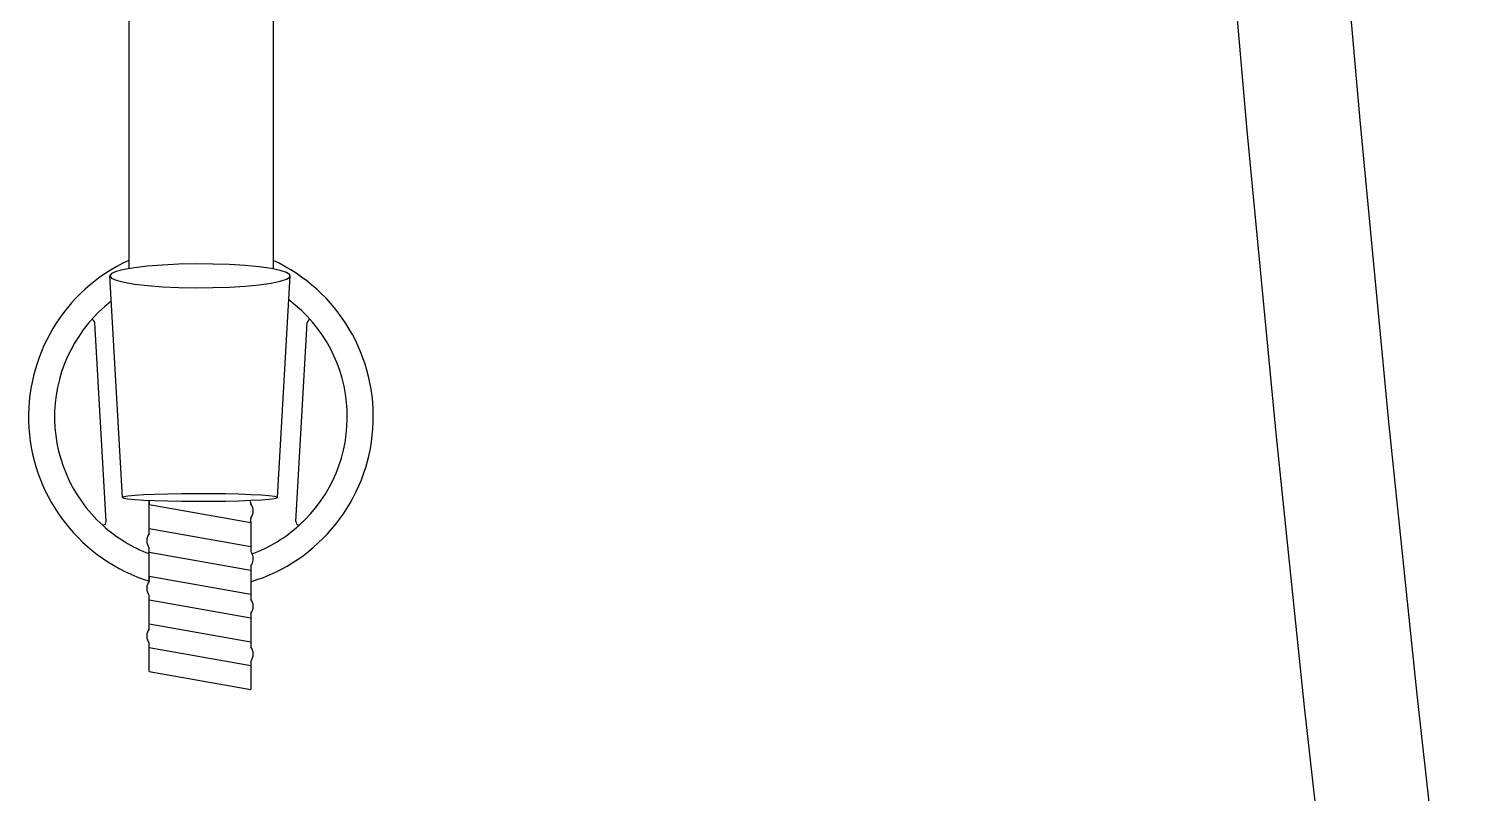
# Model space of a CAD drawing. Header units: metres. Extents: x 30 to 38.4, y 11.3 to 22.1.
# Drawn here: x 32.8656 to 33.0566, y 20.5537 to 20.6562 of the extents above; entities that cross this region are included whole.
import ezdxf
from ezdxf.enums import TextEntityAlignment as Align

# ---------------------------------------------------------------- set-up
doc = ezdxf.new("R2010")
doc.units = ezdxf.units.M
doc.header["$MEASUREMENT"] = 0
for name, color, linetype in [('ID-WC', 7, 'Continuous'), ('WC-DET1', 8, 'Continuous'), ('WC-DET2', 15, 'Continuous'), ('WC-OUTL', 7, 'Continuous'), ('WC-SERIAL', 4, 'Continuous')]:
    doc.layers.add(name, color=color, linetype=linetype)
doc.styles.get("Standard").update_dxf_attribs({"font": 'arial.ttf'})

# ---------------------------------------------------------------- blocks, each defined once
blk = doc.blocks.new('CT371C4F')
at = {"layer": 'WC-DET1', "color": 7}
for p, q in [((-0.009583256292472697, 0.1218566058228556), (-0.009583256292472697, 0.1207594272292973)), ((0.009731750458566779, 0.1218566058228561), (0.009731750458566779, 0.1207162030871207)), ((-0.0104351181581599, 0.0901079233504789), (-0.0121328349731975, 0.1197808534706772)), ((0.0103370911899141, 0.09010792335047801), (0.01203480800494106, 0.1197808534706772)), ((-0.01262266624014785, 0.08688005264583776), (-0.01414472569864245, 0.1134828191087203)), ((0.01277116040624193, 0.08688005264583776), (0.01429321986472587, 0.1134828191087203)), ((-0.006860072978525977, 0.0852971264746234), (-0.006860072978525977, 0.08973161482408853)), ((0.006762046010280187, 0.08676098348414607), (0.006762046010280187, 0.08289341369433689)), ((-0.006860072978525977, 0.08278043372018962), (-0.006860072978525977, 0.08334735227985313)), ((-0.006860072978525977, 0.08217709800944828), (-0.006860072978525977, 0.0833473522798509)), ((-0.006860072978525977, 0.08259165250587497), (-0.006860072978525977, 0.08278043372018962)), ((-0.006860072978525977, 0.07891286393038044), (-0.006860072978525977, 0.08278043372018962)), ((-0.006860072978525977, 0.07958830244806858), (-0.006860072978525977, 0.08259165250587497)), ((0.006762046010280187, 0.08094363949956795), (0.006762046010280187, 0.08037672093990533)), ((0.006762046010280187, 0.08037672093990533), (0.006762046010280187, 0.078834988295434))]:
    blk.add_line(p, q, dxfattribs=at)
at = {"layer": 'WC-DET1', "color": 7, "flags": 128}
for points in [[(-0.01213283497319419, 0.1197808534706772), (-0.01191446457684177, 0.1194794182476885), (-0.01126724586286721, 0.1191888776790404), (-0.01021457100190547, 0.11891973265788), (-0.008794486406149287, 0.1186817107865224), (-0.007058317632883625, 0.1184834147955586), (-0.005068814345117923, 0.118332011618757), (-0.002897882375272286, 0.1182329733614044), (-0.000623984861045015, 0.1181898795241633), (0.001670693616817533, 0.1182042876305913), (0.003903217399398946, 0.1182756769341823), (0.005992897260412753, 0.1184014672395014), (0.007864206725074142, 0.118577112157171), (0.009449511793680997, 0.1187962634222281), (0.0106915154105818, 0.1190510003369605), (0.01154532832905289, 0.1193321160455592), (0.01198009152563287, 0.1196294502938756), (0.01198009152563287, 0.1199322566474788), (0.01154532832905289, 0.1202295908957953), (0.0106915154105818, 0.120510706604394), (0.009449511793681002, 0.1207654435191264), (0.007864206725074147, 0.1209845947841835), (0.005992897260412759, 0.1211602397018531), (0.003903217399398952, 0.1212860300071722), (0.001670693616817538, 0.1213574193107632), (-0.00062398486104501, 0.1213718274171912), (-0.002897882375272282, 0.1213287335799501), (-0.00506881434511792, 0.1212296953225975), (-0.007058317632883624, 0.1210782921457959), (-0.008794486406149285, 0.120879996154832), (-0.01021457100190547, 0.1206419742834745), (-0.01126724586286722, 0.120372829262314), (-0.01191446457684178, 0.120082288693666)], [(-0.01043523515918378, 0.09010996831068008), (-0.01024756017673663, 0.09001512642139889), (-0.00969131829224322, 0.08992371236510446), (-0.00878661353668323, 0.08983903008396826), (-0.00756614429710785, 0.08976414021626809), (-0.006074021511736922, 0.08970174947694629), (-0.004364174385721748, 0.08965411282987942), (-0.002498401249159751, 0.08962295198760856), (-0.000544136004430773, 0.08960939318416215), (0.001427989110732251, 0.08961392647002388), (0.003346696356345459, 0.08963638800043132), (0.005142638653409423, 0.08967596595715262), (0.006750905968026236, 0.08973122988971251), (0.008113371329146031, 0.08980018241559949), (0.009180791688749065, 0.08988033141087397), (0.009914587693902664, 0.08996878008202054), (0.01028823804509373, 0.0900623316636132), (0.01028823804509373, 0.09015760495774695), (0.009914587693902665, 0.09025115653933961), (0.009180791688749069, 0.09033960521048619), (0.008113371329146036, 0.09041975420576066), (0.006750905968026241, 0.09048870673164765), (0.005142638653409429, 0.09054397066420754), (0.003346696356345466, 0.09058354862092884), (0.001427989110732259, 0.09060601015133628), (-0.0005441360044307648, 0.090610543437198), (-0.002498401249159743, 0.0905969846337516), (-0.00436417438572174, 0.09056582379148073), (-0.006074021511736915, 0.09051818714441387), (-0.007566144297107844, 0.09045579640509206), (-0.008786613536683224, 0.09038090653739189), (-0.009691318292243215, 0.09029622425625569), (-0.01024756017673663, 0.09020481019996127)]]:
    blk.add_lwpolyline(points, close=True, dxfattribs=at)
at = {"layer": 'WC-DET1', "color": 7}
for centre, radius, start, end in [((7.42470830417119e-05, 0.1009099403869267), 0.01958684419729172, 312.1454433863537, 53.04140111720336), ((7.42470830417119e-05, 0.1009099403869267), 0.01958684419729172, 127.8282431140938, 227.8545566136477), ((-0.01467395747753741, 0.1134525830767901), 0.0005293338230047828, 3.274569669629646, 74.234676425286), ((0.01482245164362084, 0.1134525830767901), 0.0005293338230047828, 105.765323574714, 176.7254303303703), ((-0.007564645153614435, 0.08944815554426278), 0.0007594544839773878, 338.0843845058045, 21.91561549419489), ((0.007371894791095457, 0.08961539549742215), 0.0006971153658170909, 170.4031449838516, 208.9766057737216), ((0.005370408957269035, 0.08830278914119472), 0.001699134644450614, 324.9875052759485, 35.01249472405152), ((-0.01315113580270832, 0.08691028867776884), 0.0005293338230047828, 278.9465899772134, 356.7254303303704), ((7.42470830417119e-05, 0.1009099403869267), 0.01958684419729172, 227.8545566136477, 249.266025461884), ((0.007466618185368645, 0.0870444427639776), 0.0007594544839773878, 158.0843845058049, 201.9156154941957), ((7.42470830417119e-05, 0.1009099403869267), 0.01958684419729172, 290.5234735293135, 312.1454433863537), ((0.01329962996879175, 0.08691028867776884), 0.0005293338230047828, 183.2745696696296, 261.0534100227866), ((-0.005468435925514825, 0.08432223937723693), 0.001699134644450614, 144.9875052759485, 215.0124947240515), ((0.005370408957269035, 0.08191852659695353), 0.001699134644450614, 22.41033926535401, 35.01249472405154), ((0.005370408957269035, 0.08191852659695353), 0.001699134644450614, 324.9875052759485, 22.41033926535401), ((-0.007564645153614435, 0.07934225965198571), 0.0007594544839773878, 338.0843845058045, 21.91561549419489)]:
    blk.add_arc(centre, radius, start, end, dxfattribs=at)
at = {"layer": 'WC-DET2'}
for p, q in [((-0.006860072978525977, 0.0891646962644308), (0.006762046010280187, 0.08676098348414607)), ((-0.006860072978525977, 0.08597256499230976), (0.006762046010280187, 0.08356885221202504)), ((-0.006860072978525977, 0.08278043372018962), (0.006762046010280187, 0.08037672093990533)), ((-0.006860072978525977, 0.07958830244806858), (0.006762046010280187, 0.0771845896677843)), ((-0.006860072978525977, 0.07639617117594844), (0.006762046010280187, 0.07399245839566326)), ((-0.006860072978525977, 0.0732040399038274), (0.006762046010280187, 0.07080032712354312)), ((-0.006860072978525977, 0.0700119086317077), (0.006762046010280187, 0.06760819585142297))]:
    blk.add_line(p, q, dxfattribs=at)
at = {"layer": 'WC-OUTL'}
for p, q in [((-0.009583256292472697, 0.1948481581957759), (-0.009583256292472697, 0.1218566058228556)), ((0.009731750458566779, 0.1948481581957759), (0.009731750458566779, 0.1218566058228561)), ((0.006762046010280187, 0.078834988295434), (0.006762046010280187, 0.07650915115009616)), ((-0.006860072978525977, 0.07639617117594844), (-0.006860072978525977, 0.0769630897356115)), ((-0.006860072978525977, 0.0725286013861397), (-0.006860072978525977, 0.07639617117594844)), ((0.006762046010280187, 0.07455937695532766), (0.006762046010280187, 0.07399245839566326)), ((0.006762046010280187, 0.07399245839566326), (0.006762046010280187, 0.07012488860585497)), ((-0.006860072978525977, 0.0700119086317077), (-0.006860072978525977, 0.07057882719137121)), ((-0.006860072978525977, 0.06681977735958666), (-0.006860072978525977, 0.0700119086317077)), ((-0.006860072978525977, 0.06681977735958666), (-0.006860072978525977, 0.0700119086317077)), ((0.006762046010280187, 0.06817511441108604), (0.006762046010280187, 0.06760819585142297)), ((0.006762046010280187, 0.06760819585142297), (0.006762046010280187, 0.06441606457930193)), ((-0.006860072978525977, 0.06681977735958666), (0.006762046010280187, 0.06441606457930193))]:
    blk.add_line(p, q, dxfattribs=at)
for centre, radius, start, end in [((7.42470830417119e-05, 0.1009099403869267), 0.02306577907491718, 114.7521618719422, 252.6156110468019), ((7.42470830417119e-05, 0.1009099403869267), 0.02306577907491718, 286.8546415143439, 65.24783812806217), ((-0.005468435925514825, 0.07793797683299664), 0.001699134644450614, 144.9875052759485, 215.0124947240515), ((0.005370408957269035, 0.07553426405271146), 0.001699134644450614, 324.9875052759485, 35.01249472405152), ((-0.005468435925514825, 0.07155371428875457), 0.001699134644450614, 144.9875052759485, 215.0124947240515), ((0.005370408957269035, 0.06915000150847117), 0.001699134644450614, 324.9875052759485, 35.01249472405152), ((-0.007564645153614435, 0.06657373456350246), 0.0007594544839773878, 18.69507589242444, 21.91561549419489)]:
    blk.add_arc(centre, radius, start, end, dxfattribs=at)
at = {"layer": 'WC-SERIAL', "flags": 3}
blk.add_attdef('SERIAL', text='', height=0.01210595782077354, dxfattribs=at).set_placement((0.001349249973355171, 0.05444600679372735), align=Align.TOP_CENTER)
blk = doc.blocks.new('CT370S')
at = {"layer": 'WC-OUTL'}
for points in [[(0.06833036286999006, 0.02209416077022219), (0.06654095400692839, 0.03729161885943155), (0.0628283703350827, 0.07060055006717592), (0.05902552528199911, 0.1072223814768153), (0.05515332334573175, 0.1477453361614854), (0.05123506054605875, 0.1924613433475476), (0.04730082441001326, 0.2405218177222691), (0.0433814111396964, 0.2908078930648111), (0.03950786497995851, 0.3422003130903629), (0.03571157199657837, 0.393576844467559), (0.03202414146745425, 0.4438130716010286), (0.02847739199852639, 0.4917823729398506), (0.02510302550687338, 0.5363604841906807), (0.02193436049769293, 0.5767782507785301), (0.01901721215857144, 0.6136052405034836), (0.01640226668636657, 0.6477271955685436), (0.01414168272275185, 0.6800200945839429), (0.01228905493334098, 0.7113513096172951), (0.01089900336198046, 0.7425781380274908), (0.01002605690387726, 0.774549954737053), (0.009961399829356843, 0.7817233337347195)], [(0.08313820241732484, 0.0258362398732771), (0.08158638513728222, 0.03901583150400378), (0.07788532130457404, 0.0722214078615232), (0.07409478174963247, 0.1087247359211511), (0.07023415287894164, 0.1491265773943612), (0.06632487158428635, 0.1937400858294568), (0.06239657669865672, 0.2417279821220576), (0.05848095754034333, 0.2919653790046123), (0.05460970342763738, 0.3433273892095693), (0.05081450367882967, 0.3946891254693773), (0.04712704761221098, 0.4449257005164854), (0.04357902454607254, 0.4929122270833418), (0.04020212379870536, 0.5375238179023955), (0.0370313900279835, 0.5779679724867249), (0.03411528925011731, 0.6147817374719297), (0.03150564282089974, 0.6488345462742383), (0.02925427209612441, 0.6809958323098805), (0.02741299843158473, 0.7121350289950851), (0.02603364318307411, 0.7431215697460815), (0.02516802770638571, 0.7748248879790985), (0.0250986982359791, 0.7825166459285856)]]:
    blk.add_lwpolyline(points, dxfattribs=at)
at = {"layer": 'WC-SERIAL', "flags": 3}
blk.add_attdef('SERIAL', text='', height=0.02360326905531, dxfattribs=at).set_placement((0.08158417208280055, 0.08727536103253042), align=Align.TOP_CENTER)

msp = doc.modelspace()

# ---------------------------------------------------------------- block references
at = {"layer": 'ID-WC'}
for name, p in [('CT370S', (32.97347956861262, 20.49475569498941)), ('CT371C4F', (32.88854567642164, 20.50326198052813))]:
    msp.add_blockref(name, p, dxfattribs=at)

doc.saveas('drawing.dxf')
